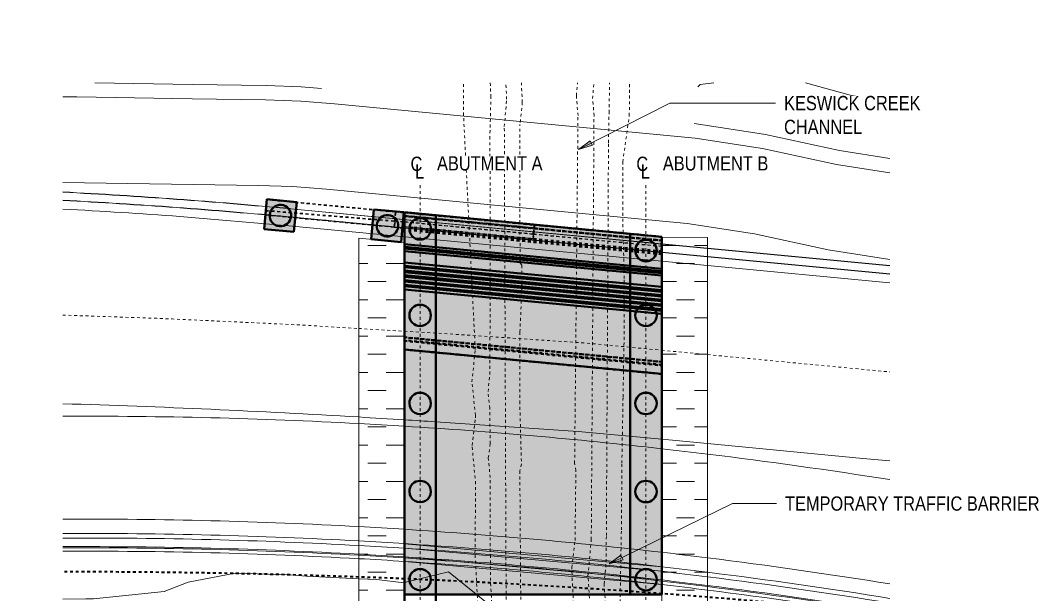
# Model space of a CAD drawing. Header units: metres. Extents: x 567 to 803, y 3 to 1697.
# Drawn here: x 665.11 to 700.77, y 1676.5 to 1696.58 of the extents above; entities that cross this region are included whole.
import ezdxf

# ---------------------------------------------------------------- set-up
doc = ezdxf.new("R2010")
doc.units = ezdxf.units.M
for name, pattern in [('ControlLine', [0.02, 0.0125, -0.0025, 0.0025, -0.0025]), ('IMPORT-LNMK-LaneLine3 _3_', [0.012, 0.003, -0.009]), ('JacobsDash', [0.0045, 0.003, -0.0015]), ('JacobsDoubleCenter', [0.0255, 0.015, -0.0015, 0.003, -0.0015, 0.003, -0.0015]), ('JacobsGridLine', [0.0145, 0.01, -0.001, 0.0025, -0.001])]:
    doc.linetypes.add(name, pattern=pattern)
for name, color, linetype, lineweight in [('BRIDGE-ABUTMENT-CONC', 7, 'Continuous', 40), ('D-BDGE', 7, 'Continuous', 13), ('D-BDGE-FLOOR', 7, 'Continuous', 40), ('D-BDGE-FLOOR-PAT', 7, 'Continuous', 40), ('D-BDGE-FNDN', 7, 'Continuous', 40), ('D-BDGE-FNDN-PILE-CAP', 7, 'Continuous', 40), ('D-BDGE-FNDN-PILE-CONC', 7, 'Continuous', 40), ('D-BDGE-FRAMING', 7, 'Continuous', 40), ('D-BDGE-GEN-MOD', 7, 'Continuous', 25), ('D-BDGE-LINE', 7, 'Continuous', 9), ('D-ENHA-GEN-LINE', 7, 'Continuous', 9), ('D-ENHA-GEN-LINE-GRIDS', 7, 'Continuous', 9), ('D-ENHA-TEXT', 7, 'Continuous', 9)]:
    doc.layers.add(name, color=color, linetype=linetype, lineweight=lineweight)
doc.styles.add('Arial Narrow', font='ARIALN.TTF', dxfattribs={"height": 0.0025})
doc.styles.add('Arial Narrow_1', font='ARIALN.TTF', dxfattribs={"height": 0.5})

# ---------------------------------------------------------------- blocks, each defined once
blk = doc.blocks.new('T2DPAA-T2D-PWA-RW-M2D-000002_ControlLinesMinor_rvt-3-DRG-2871033 - CONSTRUCTION SEQUENCE STAGE B5')
at = {"layer": 'D-BDGE', "color": 150, "linetype": 'ControlLine', "lineweight": 35, "true_color": 0x0080ff}
for p, q in [((597.318, 1675.829), (597.341, 1675.826)), ((568.408, 1666.053), (578.762, 1666.04)), ((578.762, 1666.04), (580.362, 1666.038)), ((580.362, 1666.038), (589.375, 1666.027)), ((589.375, 1666.027), (590.975, 1666.025)), ((590.975, 1666.025), (597.341, 1666.018))]:
    blk.add_line(p, q, dxfattribs=at)
for start, end in [(87.94356, 90.06282), (87.61589, 87.94356), (85.76961, 87.61589), (85.44126, 85.76961), (84.13687, 85.44126)]:
    blk.add_arc((568.715, 1397.294), 280, start, end, dxfattribs=at)
blk = doc.blocks.new('T2DPAA-T2D-C3S-TS-M2D-103201_dwg-40804935-DRG-2871033 - CONSTRUCTION SEQUENCE STAGE B5')
at = {"color": 9, "lineweight": 18, "true_color": 0xc3c3c3}
for p, q in [((156.308, 325.547), (169.353, 325.417)), ((156.305, 325.257), (169.378, 325.126)), ((156.305, 325.247), (169.379, 325.116)), ((156.305, 325.247), (169.379, 325.116)), ((156.308, 325.537), (169.354, 325.407)), ((169.353, 325.417), (170.96, 325.401)), ((169.354, 325.407), (170.961, 325.391)), ((170.96, 325.401), (177.367, 325.337)), ((170.961, 325.391), (177.368, 325.327)), ((169.378, 325.126), (170.985, 325.11)), ((169.379, 325.116), (170.986, 325.1)), ((169.379, 325.116), (170.986, 325.1)), ((170.985, 325.11), (177.392, 325.046)), ((170.986, 325.1), (177.392, 325.036)), ((170.986, 325.1), (177.392, 325.036)), ((169.404, 324.816), (171.012, 324.8)), ((171.012, 324.8), (177.418, 324.736)), ((169.935, 318.611), (171.542, 318.594))]:
    blk.add_line(p, q, dxfattribs=at)
at = {"color": 9, "linetype": 'IMPORT-LNMK-LaneLine3 _3_', "lineweight": 18, "true_color": 0xc3c3c3}
for p, q in [((169.67, 321.713), (171.277, 321.697)), ((159.041, 321.574), (160.644, 321.614))]:
    blk.add_line(p, q, dxfattribs=at)
at = {"color": 9, "lineweight": 18, "true_color": 0xc3c3c3, "flags": 128}
for points in [[(173.889, 331.454), (175.527, 331.151), (176.882, 331.042)], [(170.141, 331.004), (170.223, 331.088), (170.689, 331.182)], [(149.116, 329.349), (152.519, 329.585), (155.095, 329.763), (156.321, 329.823), (157.037, 329.83)], [(170.128, 329.709), (170.209, 329.708), (172.65, 329.538), (175.273, 329.197), (177.05, 329.073)], [(148.038, 328.773), (148.532, 328.807), (152.553, 329.086), (155.12, 329.263), (156.346, 329.323), (157.537, 329.335), (170.204, 329.208), (172.586, 329.042), (175.208, 328.701), (177.092, 328.569)], [(148.292, 325.785), (155.109, 326.263), (156.316, 326.324), (157.507, 326.335), (170.174, 326.209), (172.556, 326.042), (175.178, 325.701), (177.349, 325.549)], [(152.478, 324.946), (156.302, 324.947), (169.404, 324.816)], [(161.994, 318.549), (166.996, 318.64), (169.935, 318.611)], [(171.542, 318.594), (176.995, 318.54), (177.945, 318.53)], [(170.452, 312.561), (170.334, 312.566), (167.856, 312.528), (165.38, 312.287), (164.564, 312.225), (162.895, 313.364), (161.387, 312.856)], [(159.782, 312.853), (157.94, 312.783), (157.397, 312.783), (155.46, 312.682), (153.842, 312.225), (153.032, 311.833), (150.59, 311.373), (150.327, 311.346), (149.525, 311.27)], [(161.387, 312.856), (161.369, 312.849), (160.419, 312.878), (159.782, 312.853)], [(172.066, 312.472), (171.716, 312.498), (170.452, 312.561)], [(178.48, 312.235), (177.76, 312.247), (175.888, 312.252), (175.279, 312.261), (172.807, 312.417), (172.066, 312.472)]]:
    blk.add_lwpolyline(points, dxfattribs=at)
at = {"color": 9, "linetype": 'IMPORT-LNMK-LaneLine3 _3_', "lineweight": 18, "true_color": 0xc3c3c3, "flags": 128}
for points in [[(160.644, 321.614), (162.025, 321.649), (167.027, 321.74), (169.67, 321.713)], [(171.277, 321.697), (177.026, 321.64), (177.682, 321.633)], [(148.684, 321.165), (148.769, 321.169), (151.961, 321.329), (152.515, 321.353), (156.267, 321.498), (157.024, 321.523), (159.041, 321.574)]]:
    blk.add_lwpolyline(points, dxfattribs=at)
at = {"color": 9, "lineweight": 18, "true_color": 0xc3c3c3}
for centre, radius, start, end in [((154.429, 138.757), 186.8, 89.42383, 91.87438), ((154.429, 138.757), 186.79, 89.42383, 91.87422), ((154.429, 138.757), 186.51, 89.42382, 91.86974), ((154.429, 138.757), 186.5, 89.42382, 91.86958), ((154.429, 138.757), 186.5, 89.42382, 91.86958), ((154.429, 138.757), 186.2, 90.60064, 91.86472), ((168.47, -39.993), 358.6, 91.46474, 93.12088), ((168.47, -39.993), 358.6, 91.2086, 91.46474), ((168.47, -39.993), 358.6, 91.03467, 91.2086), ((164.973, 138.351), 180, 91.79876, 95.09622), ((164.973, 138.351), 180, 91.28859, 91.79876), ((164.973, 138.351), 180, 88.41116, 91.28859), ((164.973, 138.351), 180, 87.89837, 88.41116), ((164.973, 138.351), 180, 85.84951, 87.89837), ((164.973, 138.351), 176.4, 91.73638, 95.10113), ((164.973, 138.351), 176.4, 91.2157, 91.73638), ((164.973, 138.351), 176.4, 88.2784, 91.2157), ((164.973, 138.351), 176.4, 87.75501, 88.2784), ((164.973, 138.351), 176.4, 85.66414, 87.75501), ((164.973, 138.351), 175.9, 91.72749, 95.10182), ((164.973, 138.351), 175.9, 91.72751, 95.10182), ((164.973, 138.351), 175.9, 91.20534, 91.72749), ((164.973, 138.351), 175.9, 91.20535, 91.72751), ((164.973, 138.351), 175.9, 88.25954, 91.20534), ((164.973, 138.351), 175.9, 88.25952, 91.20535), ((164.973, 138.351), 175.9, 87.73461, 88.25954), ((164.973, 138.351), 175.9, 87.73464, 88.25952), ((164.973, 138.351), 175.74, 91.72465, 95.10205), ((164.973, 138.351), 175.74, 91.20203, 91.72465), ((164.973, 138.351), 175.74, 88.2535, 91.20203), ((164.973, 138.351), 175.439, 88.24206, 91.19575), ((164.973, 138.351), 175.74, 87.72809, 88.2535), ((164.973, 138.351), 175.9, 85.63778, 87.73461), ((164.973, 138.351), 175.9, 85.63778, 87.73464), ((164.973, 138.351), 175.74, 85.62934, 87.72809), ((164.973, 138.351), 175.439, 91.71927, 95.10247), ((164.973, 138.351), 175.4, 91.71858, 95.10253), ((164.973, 138.351), 175.28, 91.71642, 95.1027), ((164.973, 138.351), 175.439, 91.19575, 91.71927), ((164.973, 138.351), 175.4, 91.19493, 91.71858), ((164.973, 138.351), 175.28, 91.19242, 91.71642), ((164.973, 138.351), 175.4, 88.24053, 91.19493), ((164.973, 138.351), 175.28, 88.23598, 91.19242), ((164.973, 138.351), 175.439, 87.71575, 88.24206), ((164.973, 138.351), 175.4, 87.71416, 88.24053), ((164.973, 138.351), 175.28, 87.70919, 88.23598), ((164.973, 138.351), 175.439, 85.61338, 87.71575), ((164.973, 138.351), 175.4, 85.61128, 87.71416), ((164.973, 138.351), 175.28, 85.60489, 87.70919)]:
    blk.add_arc(centre, radius, start, end, dxfattribs=at)
blk = doc.blocks.new('T2DPAA-T2D-PWC-TS-M2D-100010_TempWorksDesign_rvt-3-DRG-2871033 - CONSTRUCTION SEQUENCE STAGE B5')
at = {"color": 9, "lineweight": 18, "true_color": 0xc3c3c3, "rotation": 355.1443168073812}
blk.add_blockref('T2DPAA-T2D-C3S-TS-M2D-103201_dwg-40804935-DRG-2871033 - CONSTRUCTION SEQUENCE STAGE B5', (393.072, 1378.848), dxfattribs=at)
blk = doc.blocks.new('08_ADC_Barrier_Precast_T2D_MBP-02-B - MBP-02-B-7218689-DRG-2871033 - CONSTRUCTION SEQUENCE STAGE B5')
at = {"layer": 'D-BDGE-GEN-MOD', "linetype": 'JacobsDoubleCenter'}
for p, q in [((-2.307, 0.55), (-2.311, 0.55)), ((-2.311, 0.55), (2.246, 0.55)), ((-2.311, 0.55), (-2.31, 0.535)), ((-2.31, 0.535), (-2.283, 0.226)), ((2.246, 0.535), (-2.31, 0.535)), ((-2.305, 0.535), (-2.307, 0.55)), ((2.25, 0.55), (-2.307, 0.55)), ((-2.297, 0.435), (-2.305, 0.535)), ((-2.305, 0.535), (2.25, 0.535)), ((-2.295, 0.42), (-2.297, 0.435)), ((2.25, 0.435), (-2.297, 0.435)), ((-2.296, 0.42), (-2.295, 0.42)), ((-2.265, 0.047), (-2.296, 0.42)), ((2.249, 0.42), (-2.296, 0.42)), ((-2.295, 0.42), (2.25, 0.42)), ((2.246, 0.55), (2.25, 0.55)), ((2.246, 0.535), (2.246, 0.55)), ((2.246, 0.226), (2.246, 0.535)), ((2.25, 0.42), (2.249, 0.42)), ((2.249, 0.42), (2.249, 0.047)), ((2.25, 0.55), (2.25, 0.535)), ((2.25, 0.535), (2.25, 0.435)), ((2.25, 0.435), (2.25, 0.42)), ((-2.283, 0.226), (2.246, 0.226)), ((-2.282, 0.209), (-2.283, 0.226)), ((-2.265, 0.047), (-2.282, 0.209)), ((2.246, 0.209), (-2.282, 0.209)), ((2.249, 0.047), (-2.265, 0.047)), ((2.246, 0.226), (2.246, 0.209)), ((2.246, 0.209), (2.249, 0.047))]:
    blk.add_line(p, q, dxfattribs=at)
blk = doc.blocks.new('08_ADC_Barrier_Precast_T2D_MBP-02-B - MBP-02-B-7218747-DRG-2871033 - CONSTRUCTION SEQUENCE STAGE B5')
at = {"layer": 'D-BDGE-GEN-MOD', "linetype": 'JacobsDoubleCenter'}
for p, q in [((-2.25, 0.55), (-2.255, 0.55)), ((-2.255, 0.55), (2.209, 0.55)), ((-2.255, 0.55), (-2.255, 0.535)), ((-2.255, 0.535), (-2.255, 0.226)), ((2.21, 0.535), (-2.255, 0.535)), ((-2.251, 0.42), (-2.25, 0.42)), ((-2.251, 0.047), (-2.251, 0.42)), ((2.221, 0.42), (-2.251, 0.42)), ((-2.25, 0.535), (-2.25, 0.55)), ((2.214, 0.55), (-2.25, 0.55)), ((-2.25, 0.435), (-2.25, 0.535)), ((-2.25, 0.535), (2.21, 0.535)), ((-2.25, 0.42), (-2.25, 0.435)), ((2.22, 0.435), (-2.25, 0.435)), ((-2.25, 0.42), (2.221, 0.42)), ((2.209, 0.55), (2.214, 0.55)), ((2.21, 0.535), (2.209, 0.55)), ((2.236, 0.226), (2.21, 0.535)), ((2.21, 0.535), (2.215, 0.535)), ((2.214, 0.55), (2.215, 0.535)), ((2.215, 0.535), (2.224, 0.435)), ((2.222, 0.435), (2.22, 0.435)), ((2.221, 0.42), (2.224, 0.42)), ((2.224, 0.42), (2.221, 0.42)), ((2.224, 0.435), (2.225, 0.42)), ((2.225, 0.42), (2.224, 0.42)), ((2.224, 0.42), (2.245, 0.169)), ((-2.255, 0.226), (2.236, 0.226)), ((-2.255, 0.209), (-2.255, 0.226)), ((-2.251, 0.047), (-2.255, 0.209)), ((2.238, 0.209), (-2.255, 0.209)), ((2.255, 0.047), (-2.251, 0.047)), ((2.236, 0.226), (2.238, 0.209)), ((2.238, 0.209), (2.255, 0.047)), ((2.245, 0.169), (2.255, 0.047))]:
    blk.add_line(p, q, dxfattribs=at)
blk = doc.blocks.new('Floors 6 - Floors 6-5450700-DRG-2871033 - CONSTRUCTION SEQUENCE STAGE B5')
at = {"layer": 'D-BDGE-FLOOR-PAT', "linetype": 'JacobsDoubleCenter', "true_color": 0xe1e1e1}
for points in [[(444.648, 1728.479), (444.648, 1728.483), (435.608, 1728.573), (435.609, 1728.57), (444.491, 1728.481)], [(444.657, 1728.38), (444.654, 1728.412), (435.608, 1728.57), (435.617, 1728.475), (444.513, 1728.381)], [(444.654, 1728.412), (444.648, 1728.479), (435.609, 1728.57), (444.496, 1728.415)], [(444.659, 1728.355), (444.657, 1728.377), (435.616, 1728.475), (435.619, 1728.449), (444.501, 1728.357)], [(444.684, 1728.059), (444.659, 1728.355), (435.618, 1728.447), (435.645, 1728.149), (444.526, 1728.06)], [(444.657, 1728.377), (444.657, 1728.38), (443.029, 1728.394), (444.499, 1728.378)]]:
    blk.add_hatch(color=254, dxfattribs=at).paths.add_polyline_path(points)
at = {"layer": 'D-BDGE-FLOOR', "color": 252, "linetype": 'JacobsDoubleCenter', "true_color": 0x888888}
for p, q in [((435.608, 1728.574), (444.648, 1728.483)), ((435.608, 1728.57), (435.608, 1728.57)), ((444.648, 1728.479), (435.609, 1728.57)), ((444.657, 1728.38), (435.617, 1728.475)), ((435.619, 1728.449), (444.659, 1728.355)), ((444.654, 1728.412), (444.648, 1728.479)), ((444.657, 1728.377), (444.657, 1728.38)), ((435.644, 1728.149), (435.644, 1728.149)), ((435.644, 1728.149), (444.684, 1728.058)), ((444.684, 1728.058), (435.644, 1728.149)), ((444.684, 1728.058), (444.684, 1728.058))]:
    blk.add_line(p, q, dxfattribs=at)
at = {"layer": 'D-BDGE-FLOOR', "color": 252, "linetype": 'JacobsDoubleCenter', "true_color": 0x888888, "flags": 128}
for points in [[(435.644, 1728.149), (435.638, 1728.22), (435.632, 1728.291), (435.626, 1728.362), (435.62, 1728.432), (435.614, 1728.503), (435.608, 1728.574)], [(435.608, 1728.57), (435.608, 1728.571), (435.608, 1728.573), (435.608, 1728.574)], [(435.608, 1728.57), (435.612, 1728.522), (435.616, 1728.475)], [(435.616, 1728.475), (435.617, 1728.462), (435.618, 1728.449)], [(435.644, 1728.149), (435.637, 1728.224), (435.631, 1728.299), (435.625, 1728.374), (435.618, 1728.449)], [(444.648, 1728.483), (444.654, 1728.412), (444.66, 1728.342), (444.666, 1728.271), (444.672, 1728.2), (444.678, 1728.129), (444.684, 1728.058)], [(444.648, 1728.483), (444.648, 1728.482), (444.648, 1728.48), (444.648, 1728.479)], [(444.657, 1728.38), (444.655, 1728.396), (444.654, 1728.412)], [(444.659, 1728.355), (444.658, 1728.366), (444.657, 1728.377)], [(444.659, 1728.355), (444.665, 1728.281), (444.671, 1728.207), (444.678, 1728.133), (444.684, 1728.058)]]:
    blk.add_lwpolyline(points, dxfattribs=at)
blk = doc.blocks.new('01_SFO_FRP_Pile_CastInPlace_CS - CAST-IN-PLACE PILE - 0750-7668704-DRG-2871033 - CONSTRUCTION SEQUENCE STAGE B5')
at = {"layer": 'D-BDGE-FNDN-PILE-CONC'}
for start, end in [(90, 270), (90, 270), (270, 90), (270, 90)]:
    blk.add_arc((0, 0), 0.375, start, end, dxfattribs=at)
blk = doc.blocks.new('Upstand North - Upstand North-7372798-DRG-2871033 - CONSTRUCTION SEQUENCE STAGE B5')
at = {"layer": 'D-BDGE-FRAMING', "linetype": 'JacobsDoubleCenter'}
for p, q in [((435.247, 1732.799), (435.279, 1732.426)), ((435.247, 1732.799), (435.248, 1732.799)), ((444.287, 1732.707), (435.247, 1732.799)), ((435.248, 1732.799), (444.288, 1732.707)), ((435.285, 1732.362), (435.248, 1732.799)), ((444.319, 1732.334), (444.287, 1732.707)), ((444.288, 1732.707), (444.287, 1732.707)), ((444.288, 1732.707), (444.325, 1732.27)), ((435.279, 1732.426), (435.285, 1732.362)), ((444.319, 1732.334), (435.279, 1732.426)), ((444.325, 1732.27), (435.285, 1732.362)), ((444.325, 1732.27), (444.319, 1732.334))]:
    blk.add_line(p, q, dxfattribs=at)
blk = doc.blocks.new('CS_Annot_Centreline Symbol1 - CS_Annot_Centreline Symbol 2-5308920-DRG-2871033 - CONSTRUCTION SEQUENCE STAGE B5')
at = {"layer": 'D-ENHA-GEN-LINE', "char_height": 0.0025, "attachment_point": 1, "style": 'Arial Narrow'}
for s, insert, width in [('C  ', (-0.00119, 0.00463), 0.0044093), ('L', (-0.00041, 0.00329), 0.0019241)]:
    blk.add_mtext(s, dxfattribs=dict(at, insert=insert, width=width))

msp = doc.modelspace()

# ---------------------------------------------------------------- hatches: boundary and pattern name
at = {"layer": 'BRIDGE-ABUTMENT-CONC', "true_color": 0xc0c0c0}
msp.add_hatch(color=9, dxfattribs=at).paths.add_polyline_path([(679.646, 1689.763), (679.646, 1689.763), (679.252, 1689.801)])
at = {"layer": 'D-BDGE-FLOOR-PAT', "lineweight": 5, "true_color": 0xe1e1e1}
for points in [[(687.546, 1688.442), (687.546, 1689.013), (678.546, 1689.868), (678.546, 1689.299), (686.486, 1688.543)], [(687.546, 1688.404), (687.546, 1688.442), (678.546, 1689.299), (678.546, 1689.259), (686.486, 1688.505)]]:
    msp.add_hatch(color=254, dxfattribs=at).paths.add_polyline_path(points)
at = {"layer": 'D-BDGE-FLOOR-PAT', "true_color": 0xe1e1e1}
for points in [[(687.546, 1684.642), (687.546, 1688.404), (678.546, 1689.258), (678.547, 1685.498), (687.414, 1684.655)], [(687.546, 1676.499), (687.546, 1684.216), (678.546, 1685.071), (678.547, 1676.499), (686.486, 1676.499)]]:
    msp.add_hatch(color=254, dxfattribs=at).paths.add_polyline_path(points)
at = {"layer": 'D-BDGE-FNDN-PILE-CAP', "lineweight": 5, "true_color": 0xc0c0c0}
for points in [[(674.679, 1689.182), (674.779, 1690.227), (673.733, 1690.326), (673.634, 1689.281), (673.826, 1689.263)], [(678.427, 1688.824), (678.526, 1689.87), (677.481, 1689.969), (677.381, 1688.924), (677.701, 1688.893)]]:
    msp.add_hatch(color=9, dxfattribs=at).paths.add_polyline_path(points)
at = {"layer": 'D-BDGE-LINE'}
h = msp.add_hatch(dxfattribs=at)
h.set_pattern_fill('FP_1', color=256, style=0, pattern_type=2)
h.set_pattern_definition([(0, (261.97896, -30.867), (0.635, 0.635), [0.635, -0.635])])
h.paths.add_polyline_path([(688.616, 1653.958), (689.496, 1653.958), (689.496, 1655.008), (689.206, 1656.368), (688.357, 1656.369), (688.359, 1658.369), (689.164, 1658.368), (689.147, 1688.993), (687.547, 1688.997), (687.566, 1655.008), (688.616, 1655.008)])
h.paths.add_polyline_path([(678.546, 1654.11), (678.547, 1688.813), (676.947, 1688.965), (676.947, 1654.11), (677.443, 1654.11)])
at = {"layer": 'D-ENHA-TEXT'}
for points in [[(684.634, 1692.069), (685.12, 1692.216), (685.04, 1692.374)], [(685.712, 1677.578), (686.2, 1677.718), (686.122, 1677.876)]]:
    msp.add_hatch(color=256, dxfattribs=at).paths.add_polyline_path(points)

# ---------------------------------------------------------------- linework, layer by layer
at = {"layer": 'BRIDGE-ABUTMENT-CONC'}
for p, q in [((678.546, 1689.868), (678.546, 1689.868)), ((678.546, 1689.868), (678.546, 1688.813)), ((679.646, 1689.763), (678.546, 1689.868)), ((678.546, 1689.868), (679.646, 1689.763)), ((678.546, 1688.813), (678.546, 1689.868)), ((679.646, 1689.763), (679.646, 1676.5)), ((679.646, 1676.5), (679.646, 1689.763)), ((679.646, 1689.763), (679.646, 1689.763)), ((686.446, 1676.499), (686.446, 1689.117)), ((686.946, 1689.07), (686.446, 1689.117)), ((686.446, 1689.117), (686.446, 1689.117)), ((686.446, 1676.499), (686.446, 1689.117)), ((686.446, 1689.117), (686.946, 1689.07)), ((687.546, 1689.012), (686.946, 1689.07)), ((686.946, 1689.07), (687.546, 1689.013)), ((678.546, 1688.813), (678.546, 1676.501)), ((678.546, 1676.501), (678.546, 1688.813)), ((687.546, 1689.013), (687.546, 1689.012)), ((687.546, 1689.011), (687.546, 1689.012)), ((687.546, 1689.013), (687.546, 1689.012)), ((687.546, 1689.012), (687.546, 1676.499)), ((687.546, 1676.499), (687.546, 1689.011)), ((678.546, 1676.501), (678.546, 1676.5)), ((678.546, 1676.5), (678.546, 1676.501)), ((678.546, 1676.5), (678.546, 1676.5)), ((678.546, 1676.5), (678.546, 1666.038)), ((678.546, 1666.038), (678.546, 1676.5)), ((679.146, 1676.5), (678.547, 1676.5)), ((678.547, 1676.5), (679.146, 1676.5)), ((679.646, 1676.5), (678.547, 1676.5)), ((678.547, 1676.5), (679.646, 1676.5)), ((679.646, 1676.5), (679.146, 1676.5)), ((679.146, 1676.5), (679.646, 1676.5)), ((679.646, 1676.5), (679.646, 1676.5)), ((679.646, 1666.037), (679.646, 1676.5)), ((679.646, 1676.5), (679.646, 1666.037)), ((686.446, 1676.499), (687.546, 1676.499)), ((687.546, 1676.499), (686.446, 1676.499))]:
    msp.add_line(p, q, dxfattribs=at)
at = {"layer": 'D-BDGE', "color": 8, "linetype": 'JacobsDash', "lineweight": 15, "true_color": 0x808080}
for p, q in [((680.615, 1693.256), (680.618, 1694.393)), ((681.571, 1693.897), (681.55, 1694.393)), ((682.123, 1693.823), (682.095, 1694.393)), ((682.671, 1693.711), (682.637, 1694.393)), ((684.563, 1693.949), (684.601, 1694.393)), ((685.131, 1693.844), (685.171, 1694.393)), ((685.705, 1693.351), (685.724, 1694.393)), ((686.414, 1693.249), (686.417, 1694.393)), ((681.535, 1692.437), (681.571, 1693.897)), ((682.041, 1692.867), (682.123, 1693.823)), ((682.671, 1693.711), (682.587, 1692.935)), ((684.619, 1693.252), (684.563, 1693.949)), ((685.179, 1693.246), (685.131, 1693.844)), ((685.685, 1692.303), (685.705, 1693.351)), ((681.024, 1685.066), (680.615, 1693.256)), ((684.5, 1681.092), (684.619, 1693.252)), ((685.083, 1678.424), (685.179, 1693.246)), ((686.183, 1691.631), (686.414, 1693.249)), ((682.098, 1677.707), (682.041, 1692.867)), ((682.59, 1688.09), (682.587, 1692.935)), ((681.551, 1689.012), (681.535, 1692.437)), ((685.61, 1678.563), (685.685, 1692.303)), ((686.185, 1689.546), (686.183, 1691.631)), ((686.239, 1687.552), (686.185, 1689.546)), ((681.539, 1685.403), (681.551, 1689.012)), ((682.59, 1688.09), (682.651, 1688.017)), ((682.651, 1688.017), (682.649, 1687.177)), ((686.234, 1685.607), (686.239, 1687.552)), ((682.649, 1687.177), (682.589, 1685.683)), ((682.589, 1685.683), (682.579, 1683.263)), ((686.194, 1683.412), (686.234, 1685.607)), ((680.907, 1683.937), (681.034, 1685.166)), ((681.537, 1684.198), (681.539, 1685.403)), ((681.471, 1683.601), (681.537, 1684.198)), ((681.034, 1682.769), (680.907, 1683.937)), ((681.536, 1683.015), (681.471, 1683.601)), ((686.153, 1681.092), (686.194, 1683.412)), ((681.543, 1681.775), (681.536, 1683.015)), ((682.579, 1683.263), (682.64, 1681.069)), ((680.912, 1681.717), (681.035, 1682.684)), ((681.035, 1682.684), (681.034, 1682.769)), ((681.038, 1680.367), (680.912, 1681.717)), ((681.481, 1681.279), (681.543, 1681.775)), ((681.545, 1680.592), (681.481, 1681.279)), ((682.64, 1681.069), (682.583, 1680.826)), ((684.544, 1680.836), (684.5, 1681.092)), ((686.136, 1678.762), (686.153, 1681.092)), ((681.544, 1678.197), (681.545, 1680.592)), ((682.583, 1680.826), (682.653, 1671.126)), ((684.516, 1678.396), (684.544, 1680.836)), ((681.015, 1677.958), (681.038, 1680.367)), ((686.053, 1674.223), (686.136, 1678.762)), ((684.397, 1677.444), (684.516, 1678.396)), ((684.968, 1677.149), (685.083, 1678.424)), ((685.603, 1677.633), (685.61, 1678.563)), ((681.557, 1677.817), (681.544, 1678.197)), ((681.122, 1675.985), (681.015, 1677.958)), ((681.555, 1676.987), (681.557, 1677.817)), ((682.132, 1673.927), (682.098, 1677.707)), ((684.47, 1675.986), (684.397, 1677.444)), ((685.533, 1676.864), (685.603, 1677.633)), ((681.617, 1675.999), (681.555, 1676.987)), ((685.048, 1675.971), (684.968, 1677.149)), ((685.577, 1676.185), (685.533, 1676.864))]:
    msp.add_line(p, q, dxfattribs=at)
at = {"layer": 'D-BDGE', "lineweight": 15}
for p, q in [((678.547, 1688.813), (676.947, 1688.965)), ((676.947, 1688.965), (676.947, 1654.11)), ((678.546, 1654.11), (678.547, 1688.813)), ((689.147, 1688.993), (687.547, 1688.997)), ((687.547, 1688.997), (687.566, 1655.008)), ((689.164, 1658.368), (689.147, 1688.993))]:
    msp.add_line(p, q, dxfattribs=at)
at = {"layer": 'D-BDGE', "color": 1, "lineweight": 15, "true_color": 0xff0000}
for p, q in [((678.546, 1678.277), (687.546, 1677.467)), ((678.546, 1678.117), (687.546, 1677.314)), ((678.546, 1677.816), (687.546, 1677.011)), ((678.546, 1677.656), (687.546, 1676.85))]:
    msp.add_line(p, q, dxfattribs=at)
at = {"layer": 'D-BDGE', "linetype": 'JacobsDash', "lineweight": 15}
for p, q in [((687.546, 1676.499), (678.547, 1676.499)), ((678.547, 1676.499), (687.546, 1676.499))]:
    msp.add_line(p, q, dxfattribs=at)
at = {"layer": 'D-BDGE-FLOOR', "color": 252, "true_color": 0x888888}
for p, q in [((687.546, 1689.013), (678.546, 1689.868)), ((678.546, 1676.499), (678.546, 1689.868)), ((687.546, 1687.895), (678.547, 1688.751)), ((687.546, 1689.013), (687.546, 1676.499)), ((678.547, 1688.66), (687.546, 1687.805)), ((687.546, 1687.745), (678.547, 1688.6)), ((678.547, 1688.51), (687.546, 1687.654)), ((687.546, 1687.257), (678.547, 1688.112)), ((678.547, 1687.997), (687.546, 1687.142)), ((687.546, 1687.091), (678.547, 1687.947)), ((678.547, 1687.831), (687.546, 1686.976)), ((687.546, 1686.926), (678.547, 1687.781)), ((678.547, 1687.665), (687.546, 1686.81)), ((687.546, 1686.76), (678.547, 1687.615)), ((678.547, 1687.5), (687.546, 1686.644)), ((687.546, 1686.594), (678.547, 1687.449)), ((678.547, 1687.334), (687.546, 1686.479)), ((687.546, 1686.428), (678.547, 1687.284)), ((678.547, 1687.168), (687.546, 1686.313)), ((687.546, 1684.216), (678.547, 1685.071)), ((687.546, 1676.499), (678.547, 1676.499))]:
    msp.add_line(p, q, dxfattribs=at)
at = {"layer": 'D-BDGE-FLOOR', "color": 252, "linetype": 'JacobsDoubleCenter', "true_color": 0x888888}
for p, q in [((678.546, 1689.299), (678.546, 1689.868)), ((678.546, 1689.868), (678.546, 1689.868)), ((678.546, 1689.868), (678.546, 1689.259)), ((678.546, 1689.868), (683.058, 1689.439)), ((678.546, 1689.868), (683.058, 1689.439)), ((683.058, 1689.439), (687.546, 1689.013)), ((683.058, 1689.439), (687.546, 1689.013)), ((678.546, 1689.259), (678.546, 1689.299)), ((687.546, 1688.442), (678.546, 1689.299)), ((687.546, 1688.404), (678.546, 1689.259)), ((687.546, 1688.404), (687.546, 1689.013)), ((687.546, 1689.013), (687.546, 1689.013)), ((687.546, 1689.013), (687.546, 1688.442)), ((687.546, 1688.442), (687.546, 1688.404))]:
    msp.add_line(p, q, dxfattribs=at)
at = {"layer": 'D-BDGE-FLOOR', "color": 252, "true_color": 0x888888, "flags": 128}
for points in [[(678.546, 1688.689), (678.546, 1688.699), (678.546, 1688.71), (678.546, 1688.721), (678.546, 1688.731), (678.546, 1688.739), (678.546, 1688.745), (678.546, 1688.749), (678.546, 1688.751), (678.546, 1688.75), (678.546, 1688.746), (678.546, 1688.74), (678.546, 1688.732), (678.546, 1688.722)], [(678.546, 1688.722), (678.546, 1688.712), (678.546, 1688.701), (678.546, 1688.69), (678.546, 1688.68), (678.546, 1688.672), (678.546, 1688.666), (678.546, 1688.662), (678.546, 1688.66), (678.546, 1688.661), (678.546, 1688.665), (678.546, 1688.671), (678.546, 1688.679), (678.546, 1688.689)], [(678.546, 1688.538), (678.546, 1688.549), (678.546, 1688.56), (678.546, 1688.57), (678.546, 1688.58), (678.546, 1688.588), (678.546, 1688.595), (678.546, 1688.599), (678.546, 1688.6), (678.546, 1688.599), (678.546, 1688.595), (678.546, 1688.589), (678.546, 1688.581), (678.546, 1688.572)], [(678.546, 1688.572), (678.546, 1688.561), (678.546, 1688.55), (678.546, 1688.54), (678.546, 1688.53), (678.546, 1688.522), (678.546, 1688.515), (678.546, 1688.511), (678.546, 1688.51), (678.546, 1688.511), (678.546, 1688.515), (678.546, 1688.521), (678.546, 1688.529), (678.546, 1688.538)], [(678.546, 1688.108), (678.546, 1688.112), (678.546, 1688.112), (678.546, 1688.109), (678.546, 1688.103), (678.546, 1688.094), (678.546, 1688.082), (678.546, 1688.069), (678.546, 1688.056), (678.546, 1688.042), (678.546, 1688.029), (678.546, 1688.017), (678.546, 1688.008), (678.546, 1688.001)], [(678.546, 1688.001), (678.546, 1687.998), (678.546, 1687.997), (678.546, 1688), (678.546, 1688.007), (678.546, 1688.016), (678.546, 1688.027), (678.546, 1688.04), (678.546, 1688.054), (678.546, 1688.068), (678.546, 1688.081), (678.546, 1688.092), (678.546, 1688.102), (678.546, 1688.108)], [(678.546, 1687.943), (678.546, 1687.946), (678.546, 1687.946), (678.546, 1687.943), (678.546, 1687.937), (678.546, 1687.928), (678.546, 1687.917), (678.546, 1687.904), (678.546, 1687.89), (678.546, 1687.876), (678.546, 1687.863), (678.546, 1687.851), (678.546, 1687.842), (678.546, 1687.835)], [(678.546, 1687.835), (678.546, 1687.832), (678.546, 1687.832), (678.546, 1687.835), (678.546, 1687.841), (678.546, 1687.85), (678.546, 1687.861), (678.546, 1687.874), (678.546, 1687.888), (678.546, 1687.902), (678.546, 1687.915), (678.546, 1687.927), (678.546, 1687.936), (678.546, 1687.943)], [(678.546, 1687.777), (678.546, 1687.78), (678.546, 1687.781), (678.546, 1687.778), (678.546, 1687.771), (678.546, 1687.762), (678.546, 1687.751), (678.546, 1687.738), (678.546, 1687.724), (678.546, 1687.71), (678.546, 1687.697), (678.546, 1687.686), (678.546, 1687.676), (678.546, 1687.67)], [(678.546, 1687.67), (678.546, 1687.666), (678.546, 1687.666), (678.546, 1687.669), (678.546, 1687.675), (678.546, 1687.684), (678.546, 1687.696), (678.546, 1687.709), (678.546, 1687.722), (678.546, 1687.736), (678.546, 1687.749), (678.546, 1687.761), (678.546, 1687.77), (678.546, 1687.777)], [(687.546, 1687.867), (687.546, 1687.876), (687.546, 1687.885), (687.546, 1687.891), (687.546, 1687.894), (687.546, 1687.895), (687.546, 1687.894), (687.546, 1687.89), (687.546, 1687.884), (687.546, 1687.875), (687.546, 1687.866), (687.546, 1687.855), (687.546, 1687.844), (687.546, 1687.833)], [(687.546, 1687.833), (687.546, 1687.824), (687.546, 1687.816), (687.546, 1687.81), (687.546, 1687.806), (687.546, 1687.805), (687.546, 1687.806), (687.546, 1687.811), (687.546, 1687.817), (687.546, 1687.825), (687.546, 1687.835), (687.546, 1687.845), (687.546, 1687.856), (687.546, 1687.867)], [(687.546, 1687.716), (687.546, 1687.726), (687.546, 1687.734), (687.546, 1687.74), (687.546, 1687.744), (687.546, 1687.745), (687.546, 1687.743), (687.546, 1687.739), (687.546, 1687.733), (687.546, 1687.725), (687.546, 1687.715), (687.546, 1687.704), (687.546, 1687.693), (687.546, 1687.683)], [(687.546, 1687.683), (687.546, 1687.673), (687.546, 1687.665), (687.546, 1687.659), (687.546, 1687.655), (687.546, 1687.654), (687.546, 1687.656), (687.546, 1687.66), (687.546, 1687.666), (687.546, 1687.674), (687.546, 1687.684), (687.546, 1687.695), (687.546, 1687.706), (687.546, 1687.716)], [(678.546, 1687.611), (678.546, 1687.615), (678.546, 1687.615), (678.546, 1687.612), (678.546, 1687.606), (678.546, 1687.597), (678.546, 1687.585), (678.546, 1687.572), (678.546, 1687.558), (678.546, 1687.545), (678.546, 1687.532), (678.546, 1687.52), (678.546, 1687.511), (678.546, 1687.504)], [(678.546, 1687.504), (678.546, 1687.5), (678.546, 1687.5), (678.546, 1687.503), (678.546, 1687.509), (678.546, 1687.519), (678.546, 1687.53), (678.546, 1687.543), (678.546, 1687.557), (678.546, 1687.57), (678.546, 1687.584), (678.546, 1687.595), (678.546, 1687.605), (678.546, 1687.611)], [(678.546, 1687.413), (678.546, 1687.425), (678.546, 1687.436), (678.546, 1687.443), (678.546, 1687.448), (678.546, 1687.45), (678.546, 1687.448), (678.546, 1687.442), (678.546, 1687.434), (678.546, 1687.424), (678.546, 1687.411), (678.546, 1687.398), (678.546, 1687.384), (678.546, 1687.37)], [(678.546, 1687.37), (678.546, 1687.358), (678.546, 1687.348), (678.546, 1687.34), (678.546, 1687.335), (678.546, 1687.334), (678.546, 1687.336), (678.546, 1687.341), (678.546, 1687.349), (678.546, 1687.36), (678.546, 1687.372), (678.546, 1687.386), (678.546, 1687.4), (678.546, 1687.413)], [(678.546, 1687.28), (678.546, 1687.283), (678.546, 1687.283), (678.546, 1687.28), (678.546, 1687.274), (678.546, 1687.265), (678.546, 1687.254), (678.546, 1687.241), (678.546, 1687.227), (678.546, 1687.213), (678.546, 1687.2), (678.546, 1687.188), (678.546, 1687.179), (678.546, 1687.172)], [(678.546, 1687.172), (678.546, 1687.169), (678.546, 1687.169), (678.546, 1687.172), (678.546, 1687.178), (678.546, 1687.187), (678.546, 1687.198), (678.546, 1687.211), (678.546, 1687.225), (678.546, 1687.239), (678.546, 1687.252), (678.546, 1687.264), (678.546, 1687.273), (678.546, 1687.28)], [(687.546, 1687.146), (687.546, 1687.152), (687.546, 1687.162), (687.546, 1687.173), (687.546, 1687.186), (687.546, 1687.2), (687.546, 1687.214), (687.546, 1687.227), (687.546, 1687.238), (687.546, 1687.247), (687.546, 1687.254), (687.546, 1687.257), (687.546, 1687.257), (687.546, 1687.253)], [(687.546, 1687.253), (687.546, 1687.246), (687.546, 1687.237), (687.546, 1687.225), (687.546, 1687.212), (687.546, 1687.198), (687.546, 1687.185), (687.546, 1687.172), (687.546, 1687.16), (687.546, 1687.151), (687.546, 1687.145), (687.546, 1687.142), (687.546, 1687.142), (687.546, 1687.146)], [(687.546, 1686.98), (687.546, 1686.987), (687.546, 1686.996), (687.546, 1687.008), (687.546, 1687.021), (687.546, 1687.035), (687.546, 1687.048), (687.546, 1687.061), (687.546, 1687.073), (687.546, 1687.082), (687.546, 1687.088), (687.546, 1687.091), (687.546, 1687.091), (687.546, 1687.087)], [(687.546, 1687.087), (687.546, 1687.081), (687.546, 1687.071), (687.546, 1687.06), (687.546, 1687.047), (687.546, 1687.033), (687.546, 1687.019), (687.546, 1687.006), (687.546, 1686.995), (687.546, 1686.986), (687.546, 1686.979), (687.546, 1686.976), (687.546, 1686.976), (687.546, 1686.98)], [(687.546, 1686.814), (687.546, 1686.821), (687.546, 1686.83), (687.546, 1686.842), (687.546, 1686.855), (687.546, 1686.869), (687.546, 1686.883), (687.546, 1686.896), (687.546, 1686.907), (687.546, 1686.916), (687.546, 1686.922), (687.546, 1686.925), (687.546, 1686.925), (687.546, 1686.922)], [(687.546, 1686.922), (687.546, 1686.915), (687.546, 1686.906), (687.546, 1686.894), (687.546, 1686.881), (687.546, 1686.867), (687.546, 1686.853), (687.546, 1686.84), (687.546, 1686.829), (687.546, 1686.82), (687.546, 1686.814), (687.546, 1686.81), (687.546, 1686.811), (687.546, 1686.814)], [(687.546, 1686.649), (687.546, 1686.655), (687.546, 1686.665), (687.546, 1686.676), (687.546, 1686.689), (687.546, 1686.703), (687.546, 1686.717), (687.546, 1686.73), (687.546, 1686.741), (687.546, 1686.75), (687.546, 1686.756), (687.546, 1686.76), (687.546, 1686.759), (687.546, 1686.756)], [(687.546, 1686.756), (687.546, 1686.749), (687.546, 1686.74), (687.546, 1686.728), (687.546, 1686.715), (687.546, 1686.701), (687.546, 1686.687), (687.546, 1686.675), (687.546, 1686.663), (687.546, 1686.654), (687.546, 1686.648), (687.546, 1686.645), (687.546, 1686.645), (687.546, 1686.649)], [(687.546, 1686.515), (687.546, 1686.529), (687.546, 1686.542), (687.546, 1686.556), (687.546, 1686.568), (687.546, 1686.579), (687.546, 1686.587), (687.546, 1686.592), (687.546, 1686.594), (687.546, 1686.593), (687.546, 1686.588), (687.546, 1686.58), (687.546, 1686.57), (687.546, 1686.558)], [(687.546, 1686.558), (687.546, 1686.544), (687.546, 1686.53), (687.546, 1686.517), (687.546, 1686.504), (687.546, 1686.494), (687.546, 1686.486), (687.546, 1686.481), (687.546, 1686.479), (687.546, 1686.48), (687.546, 1686.485), (687.546, 1686.493), (687.546, 1686.503), (687.546, 1686.515)], [(687.546, 1686.317), (687.546, 1686.324), (687.546, 1686.333), (687.546, 1686.345), (687.546, 1686.358), (687.546, 1686.372), (687.546, 1686.385), (687.546, 1686.398), (687.546, 1686.41), (687.546, 1686.419), (687.546, 1686.425), (687.546, 1686.428), (687.546, 1686.428), (687.546, 1686.424)], [(687.546, 1686.424), (687.546, 1686.418), (687.546, 1686.408), (687.546, 1686.397), (687.546, 1686.384), (687.546, 1686.37), (687.546, 1686.356), (687.546, 1686.343), (687.546, 1686.332), (687.546, 1686.323), (687.546, 1686.316), (687.546, 1686.313), (687.546, 1686.313), (687.546, 1686.317)]]:
    msp.add_lwpolyline(points, dxfattribs=at)
at = {"layer": 'D-BDGE-FNDN-PILE-CAP'}
for p, q in [((673.733, 1690.326), (673.634, 1689.281)), ((673.634, 1689.281), (673.733, 1690.326)), ((673.634, 1689.281), (673.733, 1690.326)), ((673.634, 1689.281), (673.733, 1690.326)), ((674.779, 1690.227), (673.733, 1690.326)), ((673.733, 1690.326), (674.779, 1690.227)), ((673.733, 1690.326), (674.779, 1690.227)), ((673.733, 1690.326), (674.779, 1690.227)), ((674.679, 1689.182), (674.779, 1690.227)), ((674.779, 1690.227), (674.679, 1689.182)), ((674.779, 1690.227), (674.679, 1689.182)), ((674.779, 1690.227), (674.679, 1689.182)), ((677.481, 1689.969), (677.381, 1688.924)), ((677.381, 1688.924), (677.481, 1689.969)), ((677.381, 1688.924), (677.481, 1689.969)), ((677.381, 1688.924), (677.481, 1689.969)), ((678.526, 1689.87), (677.481, 1689.969)), ((677.481, 1689.969), (678.526, 1689.87)), ((677.481, 1689.969), (678.526, 1689.87)), ((677.481, 1689.969), (678.526, 1689.87)), ((678.427, 1688.824), (678.526, 1689.87)), ((678.526, 1689.87), (678.427, 1688.824)), ((678.526, 1689.87), (678.427, 1688.824)), ((678.526, 1689.87), (678.427, 1688.824)), ((673.634, 1689.281), (674.679, 1689.182)), ((674.679, 1689.182), (673.634, 1689.281)), ((674.679, 1689.182), (673.634, 1689.281)), ((674.679, 1689.182), (673.634, 1689.281)), ((677.381, 1688.924), (678.427, 1688.824)), ((678.427, 1688.824), (677.381, 1688.924)), ((678.427, 1688.824), (677.381, 1688.924)), ((678.427, 1688.824), (677.381, 1688.924))]:
    msp.add_line(p, q, dxfattribs=at)
at = {"layer": 'D-BDGE-FNDN-PILE-CONC'}
for centre, start, end in [((674.206, 1689.754), 85.1443, 265.1443), ((674.206, 1689.754), 85.1443, 265.1443), ((674.206, 1689.754), 265.1443, 85.1443), ((674.206, 1689.754), 265.1443, 85.1443), ((677.954, 1689.397), 85.1443, 265.1443), ((677.954, 1689.397), 85.1443, 265.1443), ((677.954, 1689.397), 265.1443, 85.1443), ((677.954, 1689.397), 265.1443, 85.1443)]:
    msp.add_arc(centre, 0.375, start, end, dxfattribs=at)
at = {"layer": 'D-BDGE-GEN-MOD', "linetype": 'JacobsDoubleCenter'}
for p, q in [((673.687, 1689.778), (673.739, 1690.326)), ((673.732, 1690.311), (673.697, 1689.939)), ((673.733, 1690.326), (673.732, 1690.311)), ((673.732, 1690.311), (678.236, 1689.883)), ((673.739, 1690.326), (673.733, 1690.326)), ((673.733, 1690.326), (678.238, 1689.898)), ((673.739, 1690.326), (678.245, 1689.897)), ((673.695, 1689.924), (673.685, 1689.778)), ((673.685, 1689.778), (678.19, 1689.35)), ((673.685, 1689.778), (673.687, 1689.778)), ((678.193, 1689.35), (673.687, 1689.778)), ((673.697, 1689.939), (673.695, 1689.924)), ((673.695, 1689.924), (678.206, 1689.559)), ((673.697, 1689.939), (678.207, 1689.574)), ((678.192, 1689.35), (678.244, 1689.898)), ((678.245, 1689.897), (678.193, 1689.35)), ((678.235, 1689.883), (678.206, 1689.574)), ((678.207, 1689.574), (678.236, 1689.883)), ((678.237, 1689.898), (678.235, 1689.883)), ((678.235, 1689.883), (678.524, 1689.856)), ((678.236, 1689.883), (678.238, 1689.898)), ((678.244, 1689.898), (678.237, 1689.898)), ((678.237, 1689.898), (678.524, 1689.871)), ((678.238, 1689.898), (678.245, 1689.897)), ((678.244, 1689.898), (678.531, 1689.87)), ((678.524, 1689.856), (678.521, 1689.545)), ((678.531, 1689.87), (678.524, 1689.871)), ((678.524, 1689.871), (678.524, 1689.856)), ((678.525, 1689.318), (678.531, 1689.87)), ((678.205, 1689.559), (678.189, 1689.35)), ((678.19, 1689.35), (678.206, 1689.559)), ((678.205, 1689.559), (678.206, 1689.574)), ((678.521, 1689.529), (678.205, 1689.559)), ((678.206, 1689.574), (678.521, 1689.545)), ((678.206, 1689.559), (678.207, 1689.574)), ((678.521, 1689.545), (678.521, 1689.529)), ((678.521, 1689.529), (678.523, 1689.319)), ((678.189, 1689.35), (678.523, 1689.319)), ((678.189, 1689.35), (678.192, 1689.35)), ((678.193, 1689.35), (678.19, 1689.35)), ((678.525, 1689.318), (678.192, 1689.35)), ((678.523, 1689.319), (678.525, 1689.318))]:
    msp.add_line(p, q, dxfattribs=at)
at = {"layer": 'D-ENHA-GEN-LINE-GRIDS', "linetype": 'JacobsGridLine', "lineweight": 18}
for p, q in [((679.096, 1690.814), (679.096, 1653.545)), ((686.996, 1690.814), (686.996, 1653.545))]:
    msp.add_line(p, q, dxfattribs=at)
at = {"layer": 'D-ENHA-TEXT'}
for p, q in [((684.634, 1692.069), (687.83, 1693.689)), ((687.83, 1693.689), (691.527, 1693.689)), ((685.04, 1692.374), (684.634, 1692.069)), ((685.12, 1692.216), (685.04, 1692.374)), ((684.634, 1692.069), (685.12, 1692.216)), ((685.712, 1677.578), (690.02, 1679.684)), ((690.02, 1679.684), (691.565, 1679.684)), ((686.122, 1677.876), (685.712, 1677.578)), ((685.712, 1677.578), (686.2, 1677.718)), ((686.2, 1677.718), (686.122, 1677.876))]:
    msp.add_line(p, q, dxfattribs=at)

# ---------------------------------------------------------------- block references
at = {"lineweight": 5}
for name in ['T2DPAA-T2D-PWC-TS-M2D-100010_TempWorksDesign_rvt-3-DRG-2871033 - CONSTRUCTION SEQUENCE STAGE B5', 'T2DPAA-T2D-PWA-RW-M2D-000002_ControlLinesMinor_rvt-3-DRG-2871033 - CONSTRUCTION SEQUENCE STAGE B5']:
    msp.add_blockref(name, (98.185, 0), dxfattribs=at)
at = {"layer": 'D-BDGE-FLOOR', "color": 252, "linetype": 'JacobsDoubleCenter', "true_color": 0x888888, "rotation": 355.1443168073812}
msp.add_blockref('Floors 6 - Floors 6-5450700-DRG-2871033 - CONSTRUCTION SEQUENCE STAGE B5', (98.185, 0), dxfattribs=at)
at = {"layer": 'D-BDGE-FNDN'}
for p, rotation in [((679.096, 1689.288), 265.1443168073806), ((686.996, 1688.533), 89.99999999999821), ((679.096, 1686.263), 269.9999999999987), ((686.996, 1686.263), 89.99999999999821), ((679.096, 1683.183), 269.9999999999985), ((686.996, 1683.183), 89.9999999999978), ((679.096, 1680.103), 269.999999999998), ((686.996, 1680.103), 89.9999999999978), ((679.096, 1677.023), 269.999999999998), ((686.996, 1677.023), 89.9999999999978)]:
    msp.add_blockref('01_SFO_FRP_Pile_CastInPlace_CS - CAST-IN-PLACE PILE - 0750-7668704-DRG-2871033 - CONSTRUCTION SEQUENCE STAGE B5', p, dxfattribs=dict(at, rotation=rotation))
at = {"layer": 'D-BDGE-FRAMING', "linetype": 'JacobsDoubleCenter', "rotation": 355.1443168073812}
msp.add_blockref('Upstand North - Upstand North-7372798-DRG-2871033 - CONSTRUCTION SEQUENCE STAGE B5', (98.185, 0), dxfattribs=at)
at = {"layer": 'D-BDGE-GEN-MOD', "linetype": 'JacobsDoubleCenter'}
for name, p, rotation in [('08_ADC_Barrier_Precast_T2D_MBP-02-B - MBP-02-B-7218689-DRG-2871033 - CONSTRUCTION SEQUENCE STAGE B5', (680.796, 1689.102), 354.5708847250365), ('08_ADC_Barrier_Precast_T2D_MBP-02-B - MBP-02-B-7218747-DRG-2871033 - CONSTRUCTION SEQUENCE STAGE B5', (685.296, 1688.674), 354.5708847250327)]:
    msp.add_blockref(name, p, dxfattribs=dict(at, rotation=rotation))
at = {"layer": 'D-ENHA-GEN-LINE', "xscale": 200, "yscale": 200, "zscale": 200}
for p in [(678.998, 1690.888), (686.898, 1690.888)]:
    msp.add_blockref('CS_Annot_Centreline Symbol1 - CS_Annot_Centreline Symbol 2-5308920-DRG-2871033 - CONSTRUCTION SEQUENCE STAGE B5', p, dxfattribs=at)

# ---------------------------------------------------------------- next in the draw order: texts
at = {"layer": 'D-ENHA-GEN-LINE', "char_height": 0.5, "attachment_point": 1, "style": 'Arial Narrow_1', "bg_fill": 3, "box_fill_scale": 1, "bg_fill_color": 256, "bg_fill_true_color": 13158600, "bg_fill_transparency": 0}
for s, insert in [('ABUTMENT A', (679.687, 1691.831)), ('ABUTMENT B', (687.587, 1691.831))]:
    msp.add_mtext(s, dxfattribs=dict(at, insert=insert))
at = {"layer": 'D-ENHA-TEXT', "char_height": 0.5, "attachment_point": 1, "style": 'Arial Narrow_1', "bg_fill": 3, "box_fill_scale": 1, "bg_fill_color": 256, "bg_fill_true_color": 13158600, "bg_fill_transparency": 0}
for s, insert in [('KESWICK CREEK ', (691.827, 1693.939)), ('CHANNEL', (691.827, 1693.106)), ('TEMPORARY TRAFFIC BARRIER', (691.859, 1679.934))]:
    msp.add_mtext(s, dxfattribs=dict(at, insert=insert))

doc.saveas('drawing.dxf')
